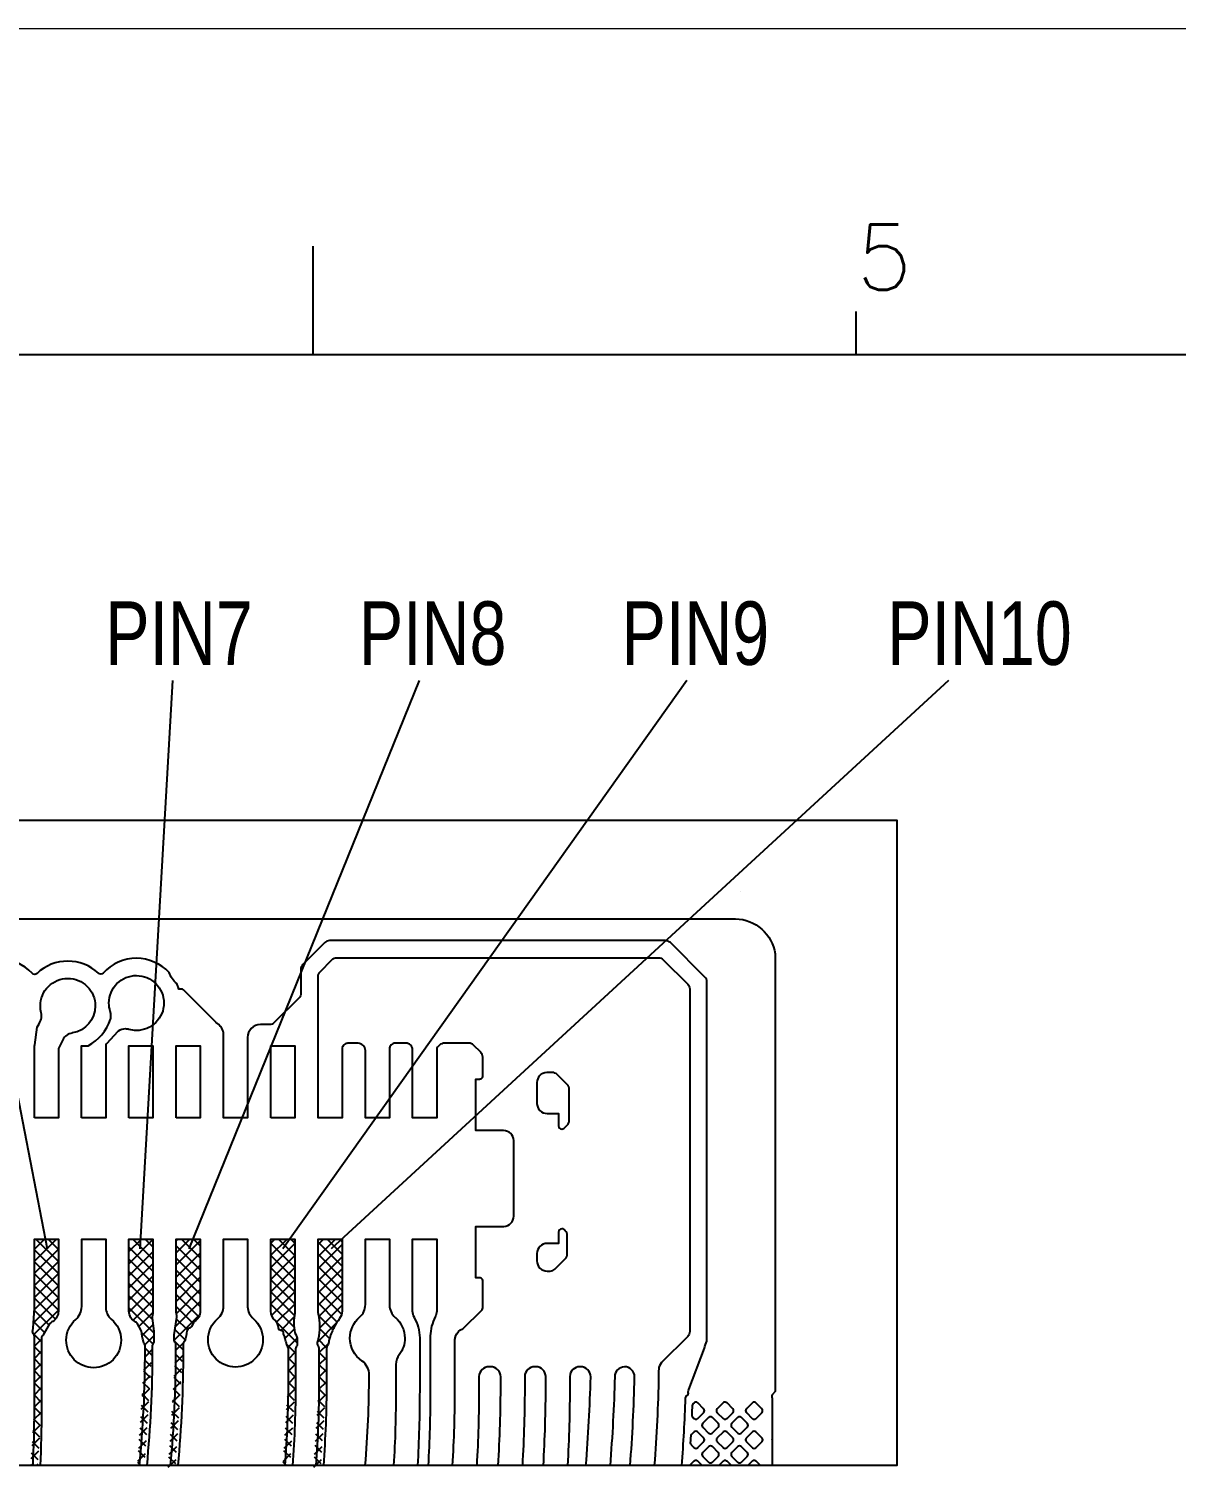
# Model space of a CAD drawing. Header units: millimetres. Extents: x 3440 to 3572, y 2 to 96.
# Drawn here: x 3504.1 to 3521.09, y 74.24 to 95.52 of the extents above; entities that cross this region are included whole.
import ezdxf

# ---------------------------------------------------------------- set-up
doc = ezdxf.new("R2010")
doc.units = ezdxf.units.MM
doc.header["$LTSCALE"] = 23.1
doc.linetypes.add('PHANTOM', pattern=[29.5, 9.5, -1.5, 3, -1.5, 3, -1.5, 9.5])
doc.layers.get('0').update_dxf_attribs({"linetype": 'CONTINUOUS'})
doc.layers.add('0PAPERF', color=2, linetype='PHANTOM', lineweight=0, plot=False)
for name, color, linetype in [('gbr-dxf', 7, 'CONTINUOUS'), ('gbr-outline-dxf', 2, 'CONTINUOUS'), ('備註', 1, 'CONTINUOUS')]:
    doc.layers.add(name, color=color, linetype=linetype)
doc.styles.add('SIMPLEX', font='simplex.shx')
doc.styles.get("Standard").update_dxf_attribs({"font": 'simplex.shx', "width": 0.8})

msp = doc.modelspace()

# ---------------------------------------------------------------- linework, layer by layer
for p, q in [((3508.309, 90.699), (3508.309, 92.307)), ((3516.35, 90.699), (3516.35, 91.342)), ((3568.129, 90.699), (3443.987, 90.699))]:
    msp.add_line(p, q)
at = {"layer": '0PAPERF'}
msp.add_line((3572.183, 95.525), (3440.288, 95.525), dxfattribs=at)
at = {"layer": 'gbr-dxf'}
msp.add_line((3515.103, 74.645), (3515.103, 74.267), dxfattribs=at)
at = {"layer": 'gbr-dxf', "linetype": 'Continuous'}
for points in [[(3487.968, 74.267), (3487.968, 74.336, -0.022988), (3487.968, 74.341), (3487.968, 74.954, -0.022988), (3487.968, 74.959), (3487.968, 75.445, -0.015231), (3487.968, 75.447, -0.036166), (3487.968, 75.448, 0.021865), (3487.968, 75.451, -0.081876), (3487.968, 75.453), (3487.968, 81.763, -0.41422), (3488.561, 82.356), (3514.561, 82.356, -0.365449), (3515.149, 81.837), (3515.15, 81.81), (3515.15, 75.361), (3515.103, 75.314, 0.177534), (3515.098, 75.287, -0.118027), (3515.103, 75.264), (3515.103, 74.652)], [(3513.767, 74.267, 0.010167), (3513.822, 75.265, -0.274491), (3513.85, 75.309, 0.210508), (3513.864, 75.339, -0.047362), (3513.863, 75.358, -0.091104), (3513.869, 75.394), (3514.101, 76.004, -0.066558), (3514.138, 76.105), (3514.138, 81.424, 0.199318), (3514.109, 81.495), (3513.597, 82.005, 0.198501), (3513.527, 82.034), (3508.552, 82.034, 0.198987), (3508.481, 82.005), (3508.157, 81.68, 0.198964), (3508.127, 81.609), (3508.127, 81.254, -0.198889), (3508.098, 81.184), (3507.734, 80.82, -0.198814), (3507.663, 80.79), (3507.529, 80.79), (3507.528, 80.79, 0.414238), (3507.338, 80.6, -0.02152), (3507.338, 80.596), (3507.338, 80.483, 0.031775), (3507.338, 80.478), (3507.338, 80.478), (3507.338, 79.411), (3506.983, 79.411), (3506.983, 79.422), (3506.983, 79.422), (3506.983, 80.642), (3506.983, 80.643, 0.260275), (3506.892, 80.805, -0.03163), (3506.887, 80.809, -0.042896), (3506.874, 80.82), (3506.389, 81.305, -0.056719), (3506.388, 81.306, 0.181507), (3506.362, 81.317, -0.04733), (3506.361, 81.317), (3506.323, 81.317), (3506.31, 81.349, 0.019813), (3506.289, 81.397, -0.124142), (3506.177, 81.561, 0.208304), (3505.693, 81.772), (3505.693, 81.772, 0.211895), (3505.202, 81.554, -0.211941), (3505.164, 81.538, -0.189814), (3505.13, 81.551, 0.190057), (3504.677, 81.73, 0.192158), (3504.222, 81.548, -0.193836), (3504.187, 81.534, -0.211803), (3504.149, 81.55, 0.209797), (3503.662, 81.764)], [(3509.438, 80.334), (3509.438, 79.411), (3509.082, 79.411), (3509.082, 80.335), (3509.082, 80.407), (3509.082, 80.408, 0.198965), (3509.053, 80.478), (3509.045, 80.486, 0.198831), (3508.974, 80.515), (3508.823, 80.515, 0.198981), (3508.763, 80.491, 0.16947), (3508.738, 80.44), (3508.738, 79.411), (3508.383, 79.411), (3508.383, 80.273, -0.058027), (3508.383, 80.274, 0.031669), (3508.382, 80.279, -0.099995), (3508.382, 80.281), (3508.382, 81.504, -0.198766), (3508.411, 81.574), (3508.587, 81.75, -0.198959), (3508.657, 81.779), (3513.422, 81.779, -0.198395), (3513.493, 81.75), (3513.855, 81.389, -0.199424), (3513.884, 81.318), (3513.884, 76.249, -0.198889), (3513.855, 76.178), (3513.467, 75.791, 0.188485), (3513.426, 75.69, -0.064967), (3513.424, 75.677), (3513.424, 75.61, -0.016201), (3513.424, 75.599, -0.013786), (3513.359, 74.267, -0.013786)], [(3510.374, 74.267, 0.014771), (3510.408, 75.42, -0.00876), (3510.408, 75.425), (3510.408, 76.122, -0.068576), (3510.415, 76.17), (3510.415, 76.178), (3510.418, 76.182, -0.225714), (3510.526, 76.29), (3510.809, 76.573, 0.181507), (3510.82, 76.599, -0.04733), (3510.82, 76.599), (3510.82, 77, -0.101214), (3510.819, 77.004, 0.393729), (3510.781, 77.042, -0.09841), (3510.778, 77.043), (3510.718, 77.043), (3510.718, 77.806), (3511.132, 77.806, 0.407922), (3511.279, 77.956, -0.014695), (3511.279, 77.958), (3511.279, 78.092), (3511.279, 78.092), (3511.279, 79.076, 0.407922), (3511.129, 79.223, -0.014275), (3511.126, 79.223), (3510.719, 79.223), (3510.719, 79.986), (3510.778, 79.986, -0.095462), (3510.781, 79.987, 0.393729), (3510.819, 80.025, -0.09841), (3510.82, 80.029), (3510.82, 80.31, 0.198951), (3510.791, 80.381), (3510.685, 80.487, 0.198959), (3510.614, 80.516), (3510.251, 80.516, 0.198804), (3510.18, 80.487), (3510.149, 80.456, 0.181507), (3510.138, 80.43, -0.037059), (3510.138, 80.429), (3510.138, 80.312), (3510.138, 80.312), (3510.138, 79.411), (3509.782, 79.411), (3509.782, 80.417, 0.190631), (3509.753, 80.485), (3509.751, 80.487, 0.198814), (3509.68, 80.516), (3509.526, 80.516, 0.199104), (3509.464, 80.491, 0.199009), (3509.438, 80.428), (3509.438, 80.334)], [(3504.162, 74.267, 0.012223), (3504.182, 75.077, -0.020044), (3504.182, 75.081), (3504.182, 75.081, -0.01306), (3504.182, 75.084), (3504.182, 76.182, 0.152951), (3504.174, 76.205, -0.039884), (3504.174, 76.205, -0.209268), (3504.157, 76.266), (3504.162, 76.3), (3504.183, 76.597), (3504.183, 77.618), (3504.538, 77.618), (3504.538, 76.733, -0.007335), (3504.538, 76.729), (3504.538, 76.551, -0.258233), (3504.455, 76.4, 0.039395), (3504.406, 76.363), (3504.308, 76.193), (3504.308, 76.193, 0.259695), (3504.288, 76.16, -0.034686), (3504.288, 76.159), (3504.288, 75.084, -0.016923), (3504.288, 75.081, -0.012207), (3504.268, 74.267, -0.012207)], [(3505.739, 74.267, 0.024165), (3505.821, 75.967, -0.01306), (3505.821, 75.97), (3505.821, 76.04, -0.048029), (3505.821, 76.041, 0.145602), (3505.814, 76.062, -0.124838), (3505.797, 76.097, -0.014226), (3505.796, 76.101, -0.038028), (3505.768, 76.254), (3505.702, 76.375, 0.133018), (3505.686, 76.389, -0.293511), (3505.583, 76.551), (3505.583, 76.551), (3505.583, 77.618), (3505.938, 77.618), (3505.938, 76.733, -0.007106), (3505.938, 76.729), (3505.938, 76.551, -0.044204), (3505.935, 76.52), (3505.935, 76.518, 0.019404), (3505.925, 76.452), (3505.952, 76.25, -0.04233), (3505.953, 76.237), (3505.953, 76.113, -0.171575), (3505.935, 76.063), (3505.935, 76.063, 0.152897), (3505.927, 76.041), (3505.927, 75.967, -0.013079), (3505.927, 75.965, -0.023988), (3505.845, 74.267, -0.023988)], [(3506.198, 74.267, 0.023542), (3506.278, 75.967, -0.017024), (3506.278, 75.97), (3506.278, 76.058, -0.048029), (3506.278, 76.059, 0.152992), (3506.27, 76.081), (3506.27, 76.081, -0.186251), (3506.253, 76.135), (3506.253, 76.186, -0.043586), (3506.254, 76.2), (3506.291, 76.462), (3506.289, 76.489, 0.010184), (3506.285, 76.523, -0.039382), (3506.283, 76.551), (3506.283, 76.729, -0.007121), (3506.283, 76.733), (3506.283, 77.618), (3506.638, 77.618), (3506.638, 76.551), (3506.638, 76.551), (3506.638, 76.551, -0.264407), (3506.551, 76.398, 0.118492), (3506.539, 76.384), (3506.539, 76.384), (3506.511, 76.331), (3506.48, 76.3), (3506.48, 76.3, 0.213294), (3506.453, 76.282, 0.007572), (3506.441, 76.259, -0.03781), (3506.408, 76.111, -0.107864), (3506.392, 76.081), (3506.392, 76.081, 0.152897), (3506.384, 76.059), (3506.384, 75.967, -0.016893), (3506.384, 75.964, -0.023369), (3506.305, 74.267, -0.023369)], [(3507.895, 74.267, 0.019441), (3507.943, 75.491, -0.01306), (3507.943, 75.493), (3507.943, 75.998, -0.036092), (3507.943, 75.998, 0.152992), (3507.935, 76.021, -0.055776), (3507.935, 76.022, -0.160481), (3507.917, 76.068, -0.03609), (3507.917, 76.068, 0.102406), (3507.913, 76.084, -0.061967), (3507.906, 76.102, -0.01812), (3507.888, 76.174), (3507.883, 76.182, -0.12341), (3507.871, 76.218), (3507.87, 76.23), (3507.87, 76.23, 0.252788), (3507.848, 76.261), (3507.806, 76.276, 0.046487), (3507.768, 76.392), (3507.768, 76.392, 0.115876), (3507.756, 76.407, -0.06729), (3507.755, 76.408, -0.23908), (3507.683, 76.551), (3507.683, 76.589), (3507.683, 76.589), (3507.683, 77.607), (3507.683, 77.607), (3507.683, 77.618), (3508.038, 77.618), (3508.038, 76.729)], [(3508.354, 74.267, 0.018856), (3508.4, 75.488, -0.012999), (3508.4, 75.491), (3508.4, 76, 0.126703), (3508.394, 76.019, -0.238292), (3508.376, 76.088), (3508.386, 76.133), (3508.387, 76.134, -0.002638), (3508.389, 76.142, 0.052598), (3508.408, 76.324, -0.01044), (3508.408, 76.326, 0.052723), (3508.388, 76.508, -0.061206), (3508.383, 76.551), (3508.383, 76.551), (3508.383, 77.618), (3508.738, 77.618), (3508.738, 76.735, -0.009209), (3508.738, 76.729), (3508.738, 76.551, -0.169291), (3508.7, 76.441, 0.043546), (3508.619, 76.313, 0.006989), (3508.614, 76.296), (3508.614, 76.296, 0.108919), (3508.603, 76.283, -0.041884), (3508.603, 76.282, 0.053171), (3508.542, 76.108, -0.002636), (3508.541, 76.1, -0.011867), (3508.54, 76.097), (3508.53, 76.054, -0.117232), (3508.514, 76.021), (3508.514, 76.021, 0.146349), (3508.506, 75.999), (3508.506, 75.493, -0.012999), (3508.506, 75.491, -0.01877), (3508.46, 74.267, -0.01877)], [(3509.081, 74.267, 0.019227), (3509.139, 75.607, -0.014386), (3509.139, 75.609, 0.243215), (3509.034, 75.813, -0.250341), (3508.854, 76.151, -0.220354), (3508.997, 76.461, 0.215776), (3509.082, 76.649, -0.014296), (3509.082, 76.651), (3509.082, 77.618), (3509.438, 77.618), (3509.438, 77.607), (3509.438, 77.607), (3509.438, 76.643, 0.211833), (3509.525, 76.459, -0.01064), (3509.526, 76.458, -0.217703), (3509.666, 76.151, -0.162399), (3509.585, 75.907), (3509.585, 75.907, 0.156118), (3509.534, 75.763), (3509.534, 75.374, -0.014848), (3509.501, 74.267, -0.014848)], [(3509.859, 74.267, 0.01455), (3509.891, 75.372, -0.01403), (3509.891, 75.376), (3509.891, 76.155), (3509.891, 76.157, 0.123444), (3509.808, 76.459, -0.137122), (3509.782, 76.551), (3509.782, 76.729, -0.007121), (3509.782, 76.733), (3509.782, 77.618), (3510.138, 77.618), (3510.138, 77.607), (3510.138, 77.607), (3510.138, 76.591), (3510.138, 76.591), (3510.138, 76.551), (3510.138, 76.551), (3510.138, 76.551, -0.127153), (3510.116, 76.465, 0.11393), (3510.043, 76.184), (3510.043, 76.162), (3510.043, 76.157, -0.019096), (3510.043, 76.151), (3510.043, 75.379, -0.014135), (3510.043, 75.375, -0.01447), (3510.011, 74.267, -0.01447)], [(3508.038, 76.729), (3508.038, 76.551, -0.038766), (3508.036, 76.524), (3508.036, 76.522, 0.040896), (3508.024, 76.381, -0.010351), (3508.024, 76.378, 0.042283), (3508.037, 76.232), (3508.054, 76.205, -0.081765), (3508.064, 76.181, -0.067298), (3508.075, 76.119, -0.021595), (3508.075, 76.112), (3508.075, 76.071, -0.174547), (3508.057, 76.021, 0.144789), (3508.049, 75.999), (3508.049, 75.491, -0.013079), (3508.049, 75.489, -0.019275), (3508.002, 74.267, -0.019275)], [(3511.049, 74.267, 0.014937), (3511.086, 75.482, -0.009265), (3511.086, 75.488), (3511.086, 75.575, -0.018465), (3511.086, 75.579, 0.414241), (3510.936, 75.729, -0.014695), (3510.933, 75.729), (3510.917, 75.729, -0.018488), (3510.914, 75.728, 0.40441), (3510.764, 75.584), (3510.764, 75.421, -0.008849), (3510.764, 75.416, -0.014455), (3510.73, 74.267, -0.014455)], [(3511.718, 74.267, 0.014284), (3511.753, 75.466, -0.009229), (3511.753, 75.472), (3511.753, 75.582, 0.40164), (3511.606, 75.729), (3511.593, 75.729), (3511.591, 75.729, 0.407482), (3511.441, 75.582), (3511.441, 75.483, -0.009242), (3511.441, 75.477, -0.014623), (3511.406, 74.267, -0.014623)], [(3512.347, 74.267, 0.014059), (3512.418, 75.577), (3512.418, 75.579, 0.414241), (3512.268, 75.729, -0.014632), (3512.266, 75.729), (3512.262, 75.729, -0.018442), (3512.258, 75.728, 0.40413), (3512.108, 75.584), (3512.108, 75.467, -0.009242), (3512.108, 75.462, -0.013991), (3512.075, 74.267, -0.013991)], [(3513.002, 74.267, 0.013711), (3513.068, 75.572, -0.0147), (3513.068, 75.575), (3513.068, 75.577, -0.011474), (3513.068, 75.578, 0.414241), (3512.918, 75.728), (3512.917, 75.728, 0.393993), (3512.774, 75.582, -0.016639), (3512.774, 75.579, -0.013872), (3512.704, 74.267, -0.013872)], [(3513.914, 75.013), (3513.914, 75.013, 0.136597), (3513.92, 74.993, 0.053603), (3513.925, 74.986), (3513.925, 74.986), (3513.946, 74.964, -0.099696), (3513.95, 74.962, 0.379731), (3514.002, 74.962, -0.096265), (3514.005, 74.964), (3514.09, 75.049, -0.095916), (3514.092, 75.053, 0.379731), (3514.092, 75.105, -0.096265), (3514.09, 75.108), (3514.003, 75.195, 0.396091), (3513.948, 75.195), (3513.931, 75.178), (3513.931, 75.178, 0.168435), (3513.92, 75.154, -0.001451), (3513.914, 75.014)], [(3513.914, 75.014, -0.033991), (3513.914, 75.014), (3513.914, 75.013)], [(3514.069, 74.267), (3514.005, 74.331, -0.091364), (3514.001, 74.333, 0.378767), (3513.95, 74.333, -0.095866), (3513.946, 74.331), (3513.882, 74.267)], [(3514.5, 74.267), (3514.436, 74.331, -0.092233), (3514.433, 74.333, 0.379289), (3514.381, 74.333, -0.095866), (3514.377, 74.331), (3514.313, 74.267)], [(3514.931, 74.267), (3514.867, 74.331, -0.100601), (3514.863, 74.333, 0.379731), (3514.811, 74.333, -0.09572), (3514.808, 74.331), (3514.744, 74.267)]]:
    msp.add_lwpolyline(points, format="xyb", dxfattribs=at)
for points in [[(3504.882, 79.411), (3504.882, 80.478), (3504.977, 80.478, 0.20145), (3505.309, 80.87, 0.067329), (3505.316, 80.92, -0.01859), (3505.316, 80.923, 0.079894), (3505.307, 80.983, -0.021637), (3505.306, 80.987, -0.077384), (3505.286, 81.11, -0.414223), (3505.693, 81.517, -0.414223), (3506.099, 81.11, -0.414223), (3505.693, 80.704, -0.068689), (3505.583, 80.719), (3505.582, 80.719, 0.066381), (3505.533, 80.726, -0.012456), (3505.531, 80.726, 0.151332), (3505.423, 80.693, -0.010828), (3505.422, 80.692), (3505.417, 80.689), (3505.248, 80.506, 0.193406), (3505.238, 80.478, -0.0623), (3505.238, 80.477), (3505.238, 79.411)], [(3504.183, 79.411), (3504.183, 79.424), (3504.183, 80.478), (3504.183, 80.478), (3504.183, 80.478, 0.345717), (3504.183, 80.478, 0.106228), (3504.19, 80.493), (3504.225, 80.755, 0.042583), (3504.276, 80.855, 0.092601), (3504.289, 80.924, -0.012478), (3504.289, 80.926, 0.05127), (3504.284, 80.964, -0.064521), (3504.271, 81.068, -0.414223), (3504.677, 81.474, -0.414223), (3505.084, 81.068, -0.367297), (3504.743, 80.667), (3504.742, 80.666, 0.237068), (3504.604, 80.567), (3504.538, 80.439), (3504.538, 79.411)], [(3511.622, 79.627), (3511.622, 79.626, 0.414241), (3511.772, 79.476, -0.018434), (3511.775, 79.476), (3511.942, 79.476), (3511.942, 79.336), (3511.942, 79.336), (3511.942, 79.291, 0.383441), (3511.99, 79.245, -0.010986), (3511.992, 79.245, 0.15369), (3512.02, 79.254, 0.038944), (3512.032, 79.264), (3512.07, 79.302, 0.198959), (3512.099, 79.372), (3512.099, 79.834, 0.198889), (3512.07, 79.905), (3511.922, 80.053, 0.198959), (3511.851, 80.082), (3511.769, 80.082, 0.407922), (3511.622, 79.932), (3511.622, 79.931)], [(3511.622, 77.297, -0.014325), (3511.622, 77.294, 0.414244), (3511.772, 77.144), (3511.773, 77.144), (3511.818, 77.144, 0.198804), (3511.888, 77.174), (3512.042, 77.327, 0.198814), (3512.071, 77.398), (3512.071, 77.671, 0.198766), (3512.042, 77.742), (3512.027, 77.757, 0.199039), (3511.992, 77.771, -0.011016), (3511.99, 77.771, 0.404702), (3511.942, 77.721), (3511.942, 77.72), (3511.942, 77.693), (3511.942, 77.693), (3511.942, 77.553), (3511.775, 77.553, -0.018465), (3511.772, 77.553, 0.407495), (3511.622, 77.406)], [(3504.654, 76.121, -0.21854), (3504.795, 76.429), (3504.795, 76.429, 0.21888), (3504.883, 76.619), (3504.883, 76.62), (3504.883, 77.607), (3504.883, 77.607), (3504.883, 77.618), (3505.238, 77.618), (3505.238, 76.601, 0.191104), (3505.318, 76.434, -0.224078), (3505.466, 76.121, -0.414223), (3505.06, 75.714, -0.414223)], [(3506.753, 76.131, -0.217969), (3506.894, 76.438, -0.011173), (3506.895, 76.439, 0.21888), (3506.983, 76.629), (3506.983, 76.63), (3506.983, 77.618), (3507.338, 77.618), (3507.338, 76.614, 0.203005), (3507.425, 76.439, -0.024599), (3507.428, 76.436, -0.215587), (3507.566, 76.131, -0.414223), (3507.16, 75.724, -0.414223)], [(3514.29, 75.053, -0.100032), (3514.292, 75.049), (3514.378, 74.964, -0.087516), (3514.381, 74.962, 0.379731), (3514.432, 74.962, -0.09572), (3514.436, 74.964), (3514.521, 75.049, -0.096266), (3514.523, 75.053, 0.379731), (3514.523, 75.105, -0.103612), (3514.521, 75.108), (3514.436, 75.193, -0.072504), (3514.435, 75.194, 0.370269), (3514.383, 75.198, 0.023679), (3514.38, 75.196), (3514.38, 75.196), (3514.379, 75.195), (3514.292, 75.108, -0.096266), (3514.29, 75.105, 0.379731)], [(3514.721, 75.053, -0.091745), (3514.723, 75.05), (3514.808, 74.964, -0.095916), (3514.812, 74.962, 0.379731), (3514.864, 74.962, -0.096265), (3514.867, 74.964), (3514.952, 75.049, -0.095916), (3514.954, 75.053, 0.379731), (3514.954, 75.104, -0.096265), (3514.952, 75.108), (3514.863, 75.196, 0.372879), (3514.811, 75.196), (3514.723, 75.108, -0.095916), (3514.721, 75.105, 0.379731)], [(3514.075, 74.837, -0.103834), (3514.077, 74.834), (3514.162, 74.748, -0.091437), (3514.165, 74.747, 0.379731), (3514.217, 74.747, -0.095756), (3514.22, 74.749), (3514.305, 74.834, -0.095628), (3514.307, 74.837, 0.379731), (3514.307, 74.889, -0.100266), (3514.305, 74.892), (3514.22, 74.978, -0.095916), (3514.217, 74.979, 0.379731), (3514.165, 74.979, -0.096265), (3514.162, 74.978), (3514.077, 74.893, -0.095916), (3514.075, 74.889, 0.379731)], [(3514.506, 74.837, -0.095506), (3514.508, 74.834), (3514.593, 74.749, -0.099933), (3514.596, 74.747, 0.379099), (3514.648, 74.747, -0.098245), (3514.651, 74.749), (3514.736, 74.834, -0.098209), (3514.738, 74.837, 0.379506), (3514.738, 74.889, -0.107755), (3514.736, 74.893), (3514.652, 74.977, -0.103868), (3514.648, 74.979, 0.379731), (3514.596, 74.979, -0.096265), (3514.593, 74.977), (3514.508, 74.892, -0.095916), (3514.506, 74.889, 0.379289)], [(3513.892, 74.606, -0.050263), (3513.892, 74.605, 0.197524), (3513.903, 74.576, -0.057023), (3513.904, 74.575), (3513.946, 74.533, -0.107548), (3513.95, 74.531, 0.379731), (3514.002, 74.531, -0.09572), (3514.005, 74.533), (3514.09, 74.618, -0.096266), (3514.092, 74.622, 0.379731), (3514.092, 74.674, -0.08798), (3514.09, 74.677), (3514.005, 74.762, -0.100601), (3514.001, 74.764, 0.379289), (3513.95, 74.764, -0.095866), (3513.946, 74.762), (3513.909, 74.724, 0.174879), (3513.898, 74.699, -0.047664), (3513.898, 74.699, -0.000996)], [(3514.29, 74.622, -0.103834), (3514.292, 74.618), (3514.377, 74.533, -0.091469), (3514.381, 74.531, 0.379289), (3514.432, 74.531, -0.095866), (3514.436, 74.533), (3514.521, 74.618, -0.098), (3514.523, 74.622, 0.379287), (3514.523, 74.673, -0.101737), (3514.521, 74.677), (3514.436, 74.762, -0.095796), (3514.433, 74.764, 0.379293), (3514.381, 74.764, -0.096625), (3514.377, 74.762), (3514.292, 74.677, -0.095916), (3514.29, 74.674, 0.379731)], [(3514.721, 74.673, 0.379674), (3514.721, 74.622, -0.096215), (3514.723, 74.618), (3514.808, 74.533, -0.099696), (3514.811, 74.531, 0.379731), (3514.863, 74.531, -0.096265), (3514.867, 74.533), (3514.952, 74.618, -0.096111), (3514.954, 74.622, 0.379289), (3514.954, 74.674, -0.107356), (3514.952, 74.677), (3514.867, 74.762, -0.103923), (3514.863, 74.764, 0.379196), (3514.812, 74.764, -0.095612), (3514.808, 74.762), (3514.723, 74.677, -0.095935)], [(3514.075, 74.406, -0.107999), (3514.077, 74.402), (3514.162, 74.318, -0.095916), (3514.165, 74.316, 0.379731), (3514.217, 74.316, -0.096265), (3514.22, 74.318), (3514.305, 74.403, -0.095916), (3514.307, 74.406, 0.379731), (3514.307, 74.458, -0.096265), (3514.305, 74.461), (3514.22, 74.547, -0.091964), (3514.217, 74.548, 0.379731), (3514.165, 74.548, -0.096265), (3514.162, 74.546), (3514.077, 74.461, -0.095916), (3514.075, 74.458, 0.379731)], [(3514.506, 74.406, -0.100032), (3514.508, 74.403), (3514.592, 74.318, -0.104018), (3514.596, 74.316, 0.379731), (3514.648, 74.316, -0.096225), (3514.651, 74.318), (3514.736, 74.403, -0.096558), (3514.738, 74.406, 0.379731), (3514.738, 74.458, -0.104206), (3514.736, 74.462), (3514.651, 74.546, -0.100054), (3514.648, 74.548, 0.379731), (3514.596, 74.548, -0.095756), (3514.593, 74.546), (3514.508, 74.461, -0.095958), (3514.506, 74.458, 0.379731)]]:
    msp.add_lwpolyline(points, format="xyb", close=True, dxfattribs=at)
for points in [[(3505.583, 79.411), (3505.583, 80.478), (3505.938, 80.478), (3505.938, 79.411)], [(3506.283, 79.411), (3506.283, 80.478), (3506.638, 80.478), (3506.638, 79.411)], [(3507.683, 79.411), (3507.683, 80.478), (3508.038, 80.478), (3508.038, 79.411)]]:
    msp.add_lwpolyline(points, close=True, dxfattribs=at)
at = {"layer": 'gbr-dxf', "color": 3, "linetype": 'Continuous'}
for points in [[(3504.162, 74.267, 0.012223), (3504.182, 75.077, -0.020044), (3504.182, 75.081), (3504.182, 75.081, -0.01306), (3504.182, 75.084), (3504.182, 76.182, 0.152951), (3504.174, 76.205, -0.039884), (3504.174, 76.205, -0.209268), (3504.157, 76.266), (3504.162, 76.3), (3504.183, 76.597), (3504.183, 77.618), (3504.538, 77.618), (3504.538, 76.733, -0.007335), (3504.538, 76.729), (3504.538, 76.551, -0.258233), (3504.455, 76.4, 0.039395), (3504.406, 76.363), (3504.308, 76.193), (3504.308, 76.193, 0.259695), (3504.288, 76.16, -0.034686), (3504.288, 76.159), (3504.288, 75.084, -0.016923), (3504.288, 75.081, -0.012207), (3504.268, 74.267, -0.012207)], [(3505.739, 74.267, 0.024165), (3505.821, 75.967, -0.01306), (3505.821, 75.97), (3505.821, 76.04, -0.048029), (3505.821, 76.041, 0.145602), (3505.814, 76.062, -0.124838), (3505.797, 76.097, -0.014226), (3505.796, 76.101, -0.038028), (3505.768, 76.254), (3505.702, 76.375, 0.133018), (3505.686, 76.389, -0.293511), (3505.583, 76.551), (3505.583, 76.551), (3505.583, 77.618), (3505.938, 77.618), (3505.938, 76.733, -0.007106), (3505.938, 76.729), (3505.938, 76.551, -0.044204), (3505.935, 76.52), (3505.935, 76.518, 0.019404), (3505.925, 76.452), (3505.952, 76.25, -0.04233), (3505.953, 76.237), (3505.953, 76.113, -0.171575), (3505.935, 76.063), (3505.935, 76.063, 0.152897), (3505.927, 76.041), (3505.927, 75.967, -0.013079), (3505.927, 75.965, -0.023988), (3505.845, 74.267, -0.023988)], [(3506.198, 74.267, 0.023542), (3506.278, 75.967, -0.017024), (3506.278, 75.97), (3506.278, 76.058, -0.048029), (3506.278, 76.059, 0.152992), (3506.27, 76.081), (3506.27, 76.081, -0.186251), (3506.253, 76.135), (3506.253, 76.186, -0.043586), (3506.254, 76.2), (3506.291, 76.462), (3506.289, 76.489, 0.010184), (3506.285, 76.523, -0.039382), (3506.283, 76.551), (3506.283, 76.729, -0.007121), (3506.283, 76.733), (3506.283, 77.618), (3506.638, 77.618), (3506.638, 76.551), (3506.638, 76.551), (3506.638, 76.551, -0.264407), (3506.551, 76.398, 0.118492), (3506.539, 76.384), (3506.539, 76.384), (3506.511, 76.331), (3506.48, 76.3), (3506.48, 76.3, 0.213294), (3506.453, 76.282, 0.007572), (3506.441, 76.259, -0.03781), (3506.408, 76.111, -0.107864), (3506.392, 76.081), (3506.392, 76.081, 0.152897), (3506.384, 76.059), (3506.384, 75.967, -0.016893), (3506.384, 75.964, -0.023369), (3506.305, 74.267, -0.023369)], [(3507.895, 74.267, 0.019441), (3507.943, 75.491, -0.01306), (3507.943, 75.493), (3507.943, 75.998, -0.036092), (3507.943, 75.998, 0.152992), (3507.935, 76.021, -0.055776), (3507.935, 76.022, -0.160481), (3507.917, 76.068, -0.03609), (3507.917, 76.068, 0.102406), (3507.913, 76.084, -0.061967), (3507.906, 76.102, -0.01812), (3507.888, 76.174), (3507.883, 76.182, -0.12341), (3507.871, 76.218), (3507.87, 76.23), (3507.87, 76.23, 0.252788), (3507.848, 76.261), (3507.806, 76.276, 0.046487), (3507.768, 76.392), (3507.768, 76.392, 0.115876), (3507.756, 76.407, -0.06729), (3507.755, 76.408, -0.23908), (3507.683, 76.551), (3507.683, 76.589), (3507.683, 76.589), (3507.683, 77.607), (3507.683, 77.607), (3507.683, 77.618), (3508.038, 77.618), (3508.038, 76.729)], [(3508.354, 74.267, 0.018856), (3508.4, 75.488, -0.012999), (3508.4, 75.491), (3508.4, 76, 0.126703), (3508.394, 76.019, -0.238292), (3508.376, 76.088), (3508.386, 76.133), (3508.387, 76.134, -0.002638), (3508.389, 76.142, 0.052598), (3508.408, 76.324, -0.01044), (3508.408, 76.326, 0.052723), (3508.388, 76.508, -0.061206), (3508.383, 76.551), (3508.383, 76.551), (3508.383, 77.618), (3508.738, 77.618), (3508.738, 76.735, -0.009209), (3508.738, 76.729), (3508.738, 76.551, -0.169291), (3508.7, 76.441, 0.043546), (3508.619, 76.313, 0.006989), (3508.614, 76.296), (3508.614, 76.296, 0.108919), (3508.603, 76.283, -0.041884), (3508.603, 76.282, 0.053171), (3508.542, 76.108, -0.002636), (3508.541, 76.1, -0.011867), (3508.54, 76.097), (3508.53, 76.054, -0.117232), (3508.514, 76.021), (3508.514, 76.021, 0.146349), (3508.506, 75.999), (3508.506, 75.493, -0.012999), (3508.506, 75.491, -0.01877), (3508.46, 74.267, -0.01877)], [(3508.038, 76.729), (3508.038, 76.551, -0.038766), (3508.036, 76.524), (3508.036, 76.522, 0.040896), (3508.024, 76.381, -0.010351), (3508.024, 76.378, 0.042283), (3508.037, 76.232), (3508.054, 76.205, -0.081765), (3508.064, 76.181, -0.067298), (3508.075, 76.119, -0.021595), (3508.075, 76.112), (3508.075, 76.071, -0.174547), (3508.057, 76.021, 0.144789), (3508.049, 75.999), (3508.049, 75.491, -0.013079), (3508.049, 75.489, -0.019275), (3508.002, 74.267, -0.019275)]]:
    msp.add_lwpolyline(points, format="xyb", dxfattribs=at)
at = {"layer": 'gbr-dxf'}
msp.add_arc((3515.052, 74.649), 0.0508, 356.4279, 3.5721, dxfattribs=at)
at = {"layer": 'gbr-outline-dxf', "linetype": 'Continuous', "const_width": 0.00005}
msp.add_lwpolyline([(3487.56, 74.267), (3487.56, 81.764, -0.414217), (3488.56, 82.764), (3514.56, 82.764, -0.414217), (3515.56, 81.764), (3515.56, 74.267)], format="xyb", dxfattribs=at)
at = {"layer": '備註', "color": 1, "linetype": 'Continuous'}
for p, q in [((3502.742, 85.881), (3504.371, 77.474)), ((3506.227, 85.881), (3505.744, 77.474)), ((3509.881, 85.881), (3506.467, 77.474)), ((3513.843, 85.881), (3507.862, 77.474)), ((3517.715, 85.881), (3508.575, 77.474))]:
    msp.add_line(p, q, dxfattribs=at)
at = {"layer": '備註', "color": 3, "linetype": 'Continuous'}
for p, q in [((3504.183, 77.47), (3504.33, 77.618)), ((3504.183, 77.29), (3504.51, 77.618)), ((3504.538, 77.285), (3504.206, 77.618)), ((3504.538, 77.465), (3504.385, 77.618)), ((3505.583, 77.613), (3505.588, 77.618)), ((3505.583, 77.433), (3505.767, 77.618)), ((3505.583, 77.253), (3505.938, 77.609)), ((3505.938, 77.142), (3505.583, 77.498)), ((3505.938, 77.322), (3505.642, 77.618)), ((3505.938, 77.502), (3505.822, 77.618)), ((3506.283, 77.594), (3506.306, 77.618)), ((3506.283, 77.415), (3506.486, 77.618)), ((3506.283, 77.235), (3506.638, 77.591)), ((3506.638, 77.161), (3506.283, 77.516)), ((3506.638, 77.34), (3506.361, 77.618)), ((3506.638, 77.52), (3506.54, 77.618)), ((3507.683, 77.557), (3507.743, 77.618)), ((3507.683, 77.378), (3507.923, 77.618)), ((3507.683, 77.198), (3508.038, 77.554)), ((3508.038, 77.198), (3507.683, 77.553)), ((3508.038, 77.377), (3507.798, 77.618)), ((3508.038, 77.557), (3507.977, 77.618)), ((3508.383, 77.539), (3508.461, 77.618)), ((3508.383, 77.359), (3508.641, 77.618)), ((3508.738, 77.216), (3508.383, 77.572)), ((3508.383, 77.18), (3508.738, 77.535)), ((3508.738, 77.396), (3508.516, 77.618)), ((3508.738, 77.575), (3508.696, 77.618)), ((3504.183, 77.111), (3504.538, 77.466)), ((3504.538, 77.106), (3504.183, 77.461)), ((3504.183, 76.931), (3504.538, 77.287)), ((3504.538, 76.926), (3504.183, 77.282)), ((3505.583, 77.074), (3505.938, 77.429)), ((3505.938, 76.963), (3505.583, 77.318)), ((3506.283, 77.056), (3506.638, 77.411)), ((3506.638, 76.981), (3506.283, 77.337)), ((3507.683, 77.019), (3508.038, 77.374)), ((3508.038, 77.018), (3507.683, 77.374)), ((3508.738, 77.036), (3508.383, 77.392)), ((3508.383, 77), (3508.738, 77.356)), ((3504.183, 76.752), (3504.538, 77.107)), ((3504.538, 76.746), (3504.183, 77.102)), ((3505.583, 76.894), (3505.938, 77.25)), ((3505.938, 76.783), (3505.583, 77.139)), ((3505.583, 76.715), (3505.938, 77.07)), ((3506.283, 76.876), (3506.638, 77.232)), ((3506.638, 76.802), (3506.283, 77.157)), ((3506.283, 76.696), (3506.638, 77.052)), ((3507.683, 76.839), (3508.038, 77.195)), ((3508.038, 76.838), (3507.683, 77.194)), ((3508.738, 76.857), (3508.383, 77.212)), ((3508.383, 76.821), (3508.738, 77.176)), ((3504.181, 76.57), (3504.538, 76.928)), ((3504.538, 76.567), (3504.183, 76.922)), ((3505.938, 76.604), (3505.583, 76.959)), ((3505.586, 76.539), (3505.938, 76.891)), ((3506.638, 76.622), (3506.283, 76.978)), ((3506.285, 76.519), (3506.638, 76.872)), ((3507.683, 76.659), (3508.038, 77.015)), ((3508.038, 76.659), (3507.683, 77.014)), ((3508.033, 76.485), (3507.683, 76.835)), ((3507.696, 76.494), (3508.038, 76.836)), ((3508.738, 76.677), (3508.383, 77.033)), ((3508.383, 76.641), (3508.738, 76.997)), ((3508.724, 76.511), (3508.383, 76.853)), ((3504.167, 76.377), (3504.538, 76.748)), ((3504.489, 76.436), (3504.183, 76.743)), ((3505.928, 76.434), (3505.583, 76.78)), ((3505.649, 76.422), (3505.938, 76.711)), ((3506.272, 76.326), (3506.638, 76.693)), ((3506.615, 76.465), (3506.283, 76.798)), ((3506.531, 76.37), (3506.283, 76.618)), ((3508.031, 76.307), (3507.683, 76.655)), ((3507.769, 76.387), (3508.038, 76.656)), ((3508.667, 76.389), (3508.383, 76.674)), ((3508.392, 76.471), (3508.738, 76.817)), ((3508.406, 76.305), (3508.738, 76.638)), ((3504.174, 76.204), (3504.538, 76.568)), ((3504.398, 76.348), (3504.18, 76.565)), ((3505.953, 76.23), (3505.583, 76.6)), ((3505.73, 76.323), (3505.936, 76.53)), ((3506.255, 76.129), (3506.625, 76.499)), ((3506.448, 76.273), (3506.287, 76.434)), ((3507.829, 76.267), (3508.032, 76.47)), ((3508.601, 76.276), (3508.39, 76.486)), ((3504.288, 76.099), (3504.166, 76.221)), ((3504.332, 76.234), (3504.169, 76.397)), ((3505.936, 76.067), (3505.773, 76.23)), ((3505.779, 76.193), (3505.939, 76.352)), ((3506.412, 76.13), (3506.265, 76.277)), ((3508.075, 76.083), (3507.769, 76.389)), ((3507.893, 76.152), (3508.032, 76.29)), ((3508.379, 76.098), (3508.662, 76.382)), ((3508.554, 76.143), (3508.404, 76.293)), ((3504.182, 76.032), (3504.288, 76.138)), ((3504.288, 75.919), (3504.182, 76.025)), ((3505.815, 75.869), (3505.927, 75.982)), ((3505.817, 76.052), (3505.953, 76.187)), ((3505.923, 75.9), (3505.821, 76.002)), ((3506.384, 75.978), (3506.265, 76.097)), ((3506.278, 75.974), (3506.399, 76.094)), ((3508.049, 75.929), (3507.921, 76.057)), ((3507.937, 76.016), (3508.07, 76.148)), ((3508.509, 76.008), (3508.386, 76.131)), ((3508.4, 75.94), (3508.535, 76.075)), ((3504.182, 75.853), (3504.288, 75.959)), ((3504.288, 75.739), (3504.182, 75.845)), ((3504.182, 75.673), (3504.288, 75.779)), ((3505.802, 75.677), (3505.916, 75.791)), ((3505.912, 75.732), (3505.812, 75.831)), ((3506.266, 75.782), (3506.38, 75.895)), ((3506.374, 75.808), (3506.274, 75.908)), ((3507.943, 75.842), (3508.049, 75.948)), ((3508.049, 75.75), (3507.943, 75.856)), ((3507.943, 75.663), (3508.049, 75.769)), ((3508.506, 75.832), (3508.4, 75.938)), ((3508.4, 75.761), (3508.506, 75.867)), ((3504.288, 75.56), (3504.182, 75.666)), ((3504.182, 75.494), (3504.288, 75.6)), ((3505.79, 75.485), (3505.903, 75.598)), ((3505.901, 75.563), (3505.801, 75.663)), ((3506.352, 75.471), (3506.252, 75.571)), ((3506.254, 75.59), (3506.367, 75.703)), ((3506.363, 75.64), (3506.263, 75.74)), ((3508.049, 75.57), (3507.943, 75.676)), ((3507.943, 75.483), (3508.049, 75.589)), ((3508.506, 75.652), (3508.4, 75.758)), ((3508.4, 75.581), (3508.506, 75.687)), ((3508.505, 75.473), (3508.4, 75.578)), ((3504.288, 75.38), (3504.182, 75.486)), ((3504.182, 75.314), (3504.288, 75.42)), ((3505.777, 75.293), (3505.891, 75.406)), ((3505.89, 75.395), (3505.79, 75.494)), ((3506.241, 75.397), (3506.355, 75.511)), ((3506.341, 75.303), (3506.241, 75.402)), ((3507.93, 75.29), (3508.044, 75.404)), ((3508.043, 75.397), (3507.943, 75.497)), ((3508.394, 75.395), (3508.506, 75.507)), ((3508.494, 75.305), (3508.395, 75.404)), ((3504.288, 75.201), (3504.182, 75.307)), ((3504.182, 75.134), (3504.288, 75.24)), ((3505.764, 75.1), (3505.878, 75.214)), ((3505.868, 75.058), (3505.768, 75.157)), ((3505.879, 75.226), (3505.779, 75.326)), ((3506.228, 75.205), (3506.342, 75.319)), ((3506.33, 75.134), (3506.23, 75.234)), ((3507.917, 75.098), (3508.031, 75.212)), ((3508.021, 75.06), (3507.921, 75.159)), ((3508.032, 75.228), (3507.932, 75.328)), ((3508.382, 75.203), (3508.495, 75.317)), ((3508.483, 75.136), (3508.384, 75.236)), ((3504.173, 74.946), (3504.287, 75.059)), ((3504.273, 74.856), (3504.174, 74.955)), ((3504.284, 75.025), (3504.182, 75.127)), ((3505.752, 74.908), (3505.865, 75.022)), ((3505.857, 74.889), (3505.757, 74.989)), ((3506.203, 74.821), (3506.317, 74.934)), ((3506.216, 75.013), (3506.329, 75.127)), ((3506.319, 74.966), (3506.219, 75.065)), ((3507.905, 74.906), (3508.018, 75.019)), ((3508.01, 74.891), (3507.91, 74.991)), ((3508.356, 74.819), (3508.47, 74.932)), ((3508.369, 75.011), (3508.482, 75.124)), ((3508.472, 74.968), (3508.373, 75.067)), ((3504.161, 74.754), (3504.274, 74.867)), ((3504.262, 74.688), (3504.163, 74.787)), ((3505.739, 74.716), (3505.853, 74.83)), ((3505.845, 74.721), (3505.746, 74.82)), ((3506.191, 74.629), (3506.304, 74.742)), ((3506.297, 74.629), (3506.197, 74.728)), ((3506.308, 74.797), (3506.208, 74.897)), ((3507.892, 74.714), (3508.006, 74.827)), ((3507.999, 74.723), (3507.899, 74.822)), ((3508.344, 74.627), (3508.457, 74.74)), ((3508.45, 74.631), (3508.351, 74.73)), ((3508.461, 74.799), (3508.362, 74.899)), ((3504.148, 74.562), (3504.261, 74.675)), ((3504.251, 74.519), (3504.152, 74.618)), ((3505.727, 74.524), (3505.84, 74.637)), ((3505.834, 74.552), (3505.735, 74.652)), ((3506.178, 74.436), (3506.291, 74.55)), ((3506.286, 74.46), (3506.186, 74.56)), ((3507.88, 74.522), (3507.993, 74.635)), ((3507.988, 74.554), (3507.888, 74.654)), ((3508.331, 74.434), (3508.445, 74.548)), ((3508.439, 74.462), (3508.339, 74.562)), ((3504.144, 74.267), (3504.13, 74.281)), ((3504.135, 74.37), (3504.249, 74.483)), ((3504.24, 74.35), (3504.141, 74.45)), ((3504.212, 74.267), (3504.236, 74.291)), ((3505.76, 74.267), (3505.713, 74.314)), ((3505.714, 74.332), (3505.827, 74.445)), ((3505.823, 74.384), (3505.724, 74.483)), ((3506.165, 74.244), (3506.279, 74.358)), ((3506.274, 74.292), (3506.175, 74.391)), ((3507.916, 74.267), (3507.866, 74.316)), ((3507.867, 74.329), (3507.98, 74.443)), ((3507.977, 74.386), (3507.877, 74.485)), ((3508.318, 74.242), (3508.432, 74.356)), ((3508.428, 74.293), (3508.328, 74.393))]:
    msp.add_line(p, q, dxfattribs=at)
at = {"layer": '備註', "color": 1, "linetype": 'Continuous'}
msp.add_lwpolyline([(3486.479, 74.267), (3486.479, 83.815), (3516.948, 83.815), (3516.948, 74.267)], close=True, dxfattribs=at)

# ---------------------------------------------------------------- texts
at = {"style": 'SIMPLEX'}
msp.add_text('5', height=0.965, dxfattribs=at).set_placement((3516.35, 91.663))
at = {"layer": '備註', "color": 1, "lineweight": 0, "char_height": 0.93894, "attachment_point": 3}
for s, insert in [('{\\fPMingLiU|b0|i0|c136|p2;\\C256; PIN7}', (3507.416, 87.052)), ('{\\fPMingLiU|b0|i0|c136|p2;\\C256; PIN8}', (3511.171, 87.052)), ('{\\fPMingLiU|b0|i0|c136|p2;\\C256; PIN9}', (3515.06, 87.052)), ('{\\fPMingLiU|b0|i0|c136|p2;\\C256; PIN10}', (3519.54, 87.052))]:
    msp.add_mtext(s, dxfattribs=dict(at, insert=insert))

doc.saveas('drawing.dxf')
